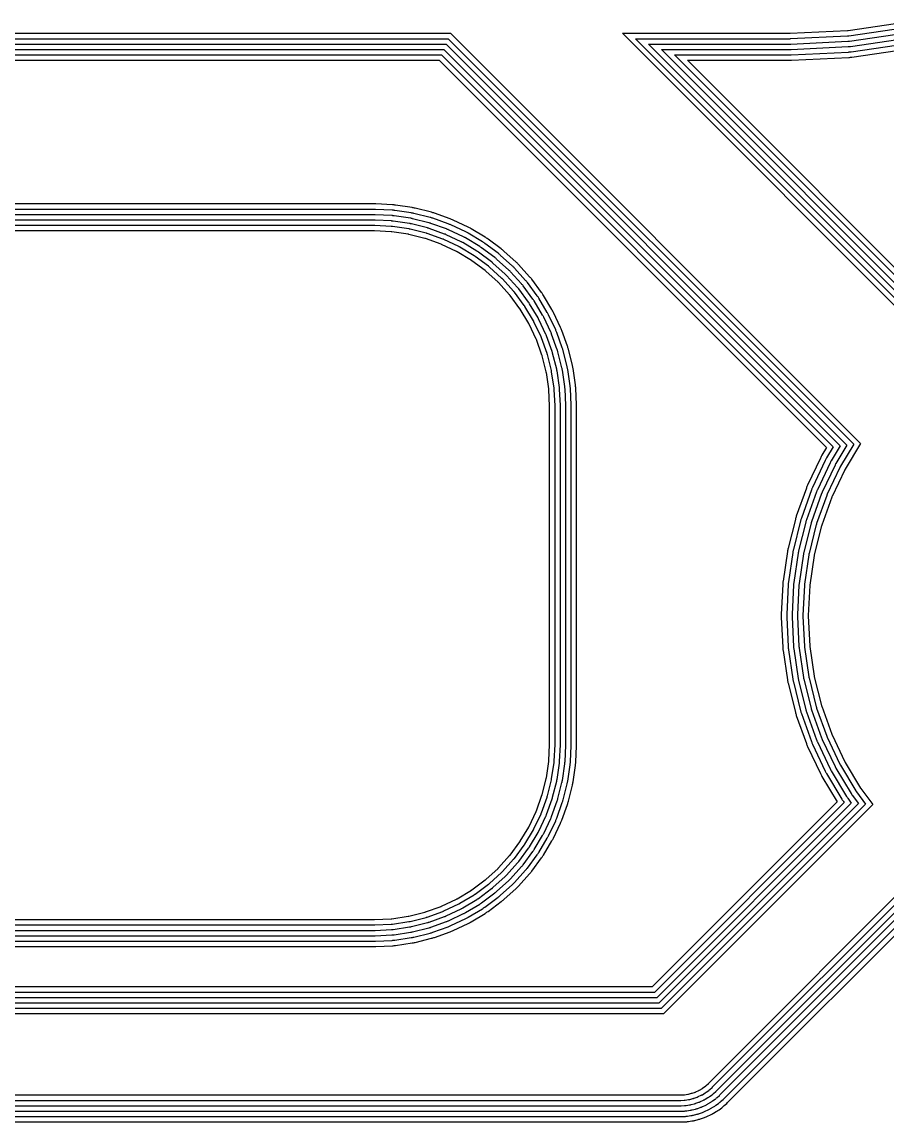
# Model space of a CAD drawing. Header units: metres. Extents: x 1.5 to 44, y 0.3 to 33.8.
# Drawn here: x 33.4 to 39.81, y 0.28 to 8.42 of the extents above; entities that cross this region are included whole.
import ezdxf

# ---------------------------------------------------------------- set-up
doc = ezdxf.new("R2010")
doc.units = ezdxf.units.M

msp = doc.modelspace()

# ---------------------------------------------------------------- linework, layer by layer
for points in [[(40.2485, 5.9382), (37.8477, 8.339), (39.089, 8.339), (39.0902, 8.339), (39.0915, 8.3391), (39.5147, 8.3599), (39.5159, 8.3599), (39.5172, 8.36), (39.5184, 8.3602), (39.5196, 8.3603), (39.9387, 8.4225)], [(29.183, 8.339), (36.5743, 8.339), (39.6118, 5.3015), (39.6113, 5.3008), (39.4978, 5.1114), (39.4972, 5.1103), (39.4966, 5.1092), (39.496, 5.1081), (39.4955, 5.107), (39.4011, 4.9074), (39.4006, 4.9063), (39.4001, 4.9052), (39.3996, 4.904), (39.3992, 4.9029), (39.3248, 4.695), (39.3244, 4.6938), (39.324, 4.6927), (39.3237, 4.6915), (39.3234, 4.6903), (39.2697, 4.4761), (39.2695, 4.4749), (39.2692, 4.4737), (39.269, 4.4725), (39.2688, 4.4713), (39.2364, 4.2529), (39.2362, 4.2517), (39.2361, 4.2505), (39.236, 4.2492), (39.2359, 4.248), (39.2251, 4.0275), (39.225, 4.0262), (39.225, 4.025), (39.225, 4.0238), (39.2251, 4.0226), (39.2359, 3.802), (39.236, 3.8008), (39.2361, 3.7996), (39.2362, 3.7984), (39.2364, 3.7971), (39.2688, 3.5787), (39.269, 3.5775), (39.2692, 3.5763), (39.2695, 3.5751), (39.2697, 3.5739), (39.3234, 3.3597), (39.3237, 3.3585), (39.324, 3.3574), (39.3244, 3.3562), (39.3248, 3.355), (39.3992, 3.1471), (39.3996, 3.146), (39.4001, 3.1448), (39.4006, 3.1437), (39.4011, 3.1426), (39.4955, 2.943), (39.496, 2.9419), (39.4966, 2.9408), (39.4972, 2.9397), (39.4978, 2.9387), (39.6113, 2.7493), (39.612, 2.7482), (39.6126, 2.7472), (39.6133, 2.7462), (39.614, 2.7452), (39.7021, 2.6265), (38.1517, 1.0761), (24.3983, 1.0761)], [(40.2547, 5.9886), (37.9443, 8.299), (39.089, 8.299), (39.0912, 8.299), (39.0934, 8.2991), (39.5167, 8.3199), (39.5189, 8.32), (39.5211, 8.3202), (39.5233, 8.3205), (39.5255, 8.3208), (39.9446, 8.383)], [(40.2609, 6.0389), (38.0408, 8.259), (39.089, 8.259), (39.0922, 8.2591), (39.0954, 8.2592), (39.5186, 8.28), (39.5218, 8.2802), (39.525, 8.2804), (39.5282, 8.2808), (39.5313, 8.2812), (39.9505, 8.3434)], [(29.183, 8.299), (36.5578, 8.299), (39.5614, 5.2953), (39.4635, 5.1319), (39.4624, 5.13), (39.4613, 5.1281), (39.4603, 5.1261), (39.4593, 5.1241), (39.3649, 4.9245), (39.364, 4.9225), (39.3631, 4.9205), (39.3623, 4.9184), (39.3615, 4.9164), (39.2872, 4.7085), (39.2864, 4.7064), (39.2858, 4.7043), (39.2852, 4.7022), (39.2846, 4.7), (39.2309, 4.4858), (39.2304, 4.4837), (39.23, 4.4815), (39.2296, 4.4794), (39.2292, 4.4772), (39.1968, 4.2588), (39.1965, 4.2566), (39.1963, 4.2544), (39.1961, 4.2522), (39.196, 4.25), (39.1851, 4.0294), (39.185, 4.0272), (39.185, 4.025), (39.185, 4.0228), (39.1851, 4.0206), (39.196, 3.8001), (39.1961, 3.7979), (39.1963, 3.7957), (39.1965, 3.7935), (39.1968, 3.7913), (39.2292, 3.5729), (39.2296, 3.5707), (39.23, 3.5685), (39.2304, 3.5663), (39.2309, 3.5642), (39.2846, 3.35), (39.2852, 3.3479), (39.2858, 3.3457), (39.2864, 3.3436), (39.2872, 3.3416), (39.3615, 3.1337), (39.3623, 3.1316), (39.3631, 3.1295), (39.364, 3.1275), (39.3649, 3.1255), (39.4593, 2.9259), (39.4603, 2.9239), (39.4613, 2.9219), (39.4624, 2.92), (39.4635, 2.9181), (39.577, 2.7287), (39.5782, 2.7268), (39.5794, 2.725), (39.5806, 2.7232), (39.5819, 2.7214), (39.6494, 2.6304), (38.1351, 1.1161), (24.4149, 1.1161)], [(29.183, 8.259), (36.5412, 8.259), (39.5111, 5.2891), (39.4292, 5.1525), (39.4276, 5.1497), (39.426, 5.1469), (39.4246, 5.1441), (39.4232, 5.1412), (39.3288, 4.9416), (39.3274, 4.9387), (39.3262, 4.9358), (39.325, 4.9328), (39.3239, 4.9298), (39.2495, 4.7219), (39.2485, 4.7189), (39.2475, 4.7159), (39.2466, 4.7128), (39.2458, 4.7097), (39.1921, 4.4956), (39.1914, 4.4924), (39.1907, 4.4893), (39.1902, 4.4862), (39.1897, 4.483), (39.1573, 4.2646), (39.1568, 4.2615), (39.1565, 4.2583), (39.1562, 4.2551), (39.156, 4.2519), (39.1452, 4.0314), (39.1451, 4.0282), (39.145, 4.025), (39.1451, 4.0218), (39.1452, 4.0186), (39.156, 3.7981), (39.1562, 3.7949), (39.1565, 3.7917), (39.1568, 3.7886), (39.1573, 3.7854), (39.1897, 3.567), (39.1902, 3.5638), (39.1907, 3.5607), (39.1914, 3.5576), (39.1921, 3.5545), (39.2458, 3.3403), (39.2466, 3.3372), (39.2475, 3.3341), (39.2485, 3.3311), (39.2495, 3.3281), (39.3239, 3.1202), (39.325, 3.1172), (39.3262, 3.1142), (39.3274, 3.1113), (39.3288, 3.1084), (39.4232, 2.9088), (39.4246, 2.9059), (39.426, 2.9031), (39.4276, 2.9003), (39.4292, 2.8975), (39.5427, 2.7081), (39.5444, 2.7054), (39.5461, 2.7028), (39.5479, 2.7001), (39.5498, 2.6975), (39.5967, 2.6343), (38.1186, 1.1561), (24.4315, 1.1561)], [(40.2671, 6.0893), (38.1374, 8.219), (39.089, 8.219), (39.0932, 8.2191), (39.0974, 8.2192), (39.5206, 8.24), (39.5248, 8.2403), (39.5289, 8.2406), (39.5331, 8.2411), (39.5372, 8.2416), (39.9564, 8.3038)], [(40.2733, 6.1397), (38.234, 8.179), (39.089, 8.179), (39.0942, 8.1791), (39.0993, 8.1793), (39.5226, 8.2001), (39.5277, 8.2004), (39.5328, 8.2008), (39.538, 8.2014), (39.5431, 8.2021), (39.9622, 8.2643)], [(29.183, 8.219), (36.5246, 8.219), (39.4607, 5.2829), (39.3949, 5.1731), (39.3928, 5.1694), (39.3908, 5.1658), (39.3888, 5.1621), (39.387, 5.1583), (39.2926, 4.9587), (39.2909, 4.9549), (39.2892, 4.9511), (39.2877, 4.9472), (39.2862, 4.9433), (39.2118, 4.7354), (39.2105, 4.7315), (39.2092, 4.7275), (39.2081, 4.7235), (39.207, 4.7195), (39.1533, 4.5053), (39.1524, 4.5012), (39.1515, 4.4971), (39.1507, 4.493), (39.1501, 4.4889), (39.1177, 4.2705), (39.1171, 4.2664), (39.1167, 4.2622), (39.1163, 4.2581), (39.1161, 4.2539), (39.1052, 4.0334), (39.1051, 4.0292), (39.105, 4.025), (39.1051, 4.0208), (39.1052, 4.0167), (39.1161, 3.7961), (39.1163, 3.792), (39.1167, 3.7878), (39.1171, 3.7837), (39.1177, 3.7795), (39.1501, 3.5611), (39.1507, 3.557), (39.1515, 3.5529), (39.1524, 3.5488), (39.1533, 3.5448), (39.207, 3.3306), (39.2081, 3.3265), (39.2092, 3.3225), (39.2105, 3.3185), (39.2118, 3.3146), (39.2862, 3.1067), (39.2877, 3.1028), (39.2892, 3.0989), (39.2909, 3.0951), (39.2926, 3.0913), (39.387, 2.8917), (39.3888, 2.8879), (39.3908, 2.8842), (39.3928, 2.8806), (39.3949, 2.877), (39.5084, 2.6876), (39.5106, 2.684), (39.5129, 2.6805), (39.5152, 2.6771), (39.5177, 2.6737), (39.544, 2.6382), (38.102, 1.1961), (24.448, 1.1961)], [(29.183, 8.179), (36.5081, 8.179), (39.4104, 5.2767), (39.3606, 5.1936), (39.358, 5.1892), (39.3555, 5.1846), (39.3531, 5.1801), (39.3509, 5.1754), (39.2564, 4.9758), (39.2543, 4.9712), (39.2523, 4.9664), (39.2504, 4.9616), (39.2486, 4.9568), (39.1742, 4.7489), (39.1725, 4.744), (39.1709, 4.7391), (39.1695, 4.7342), (39.1682, 4.7292), (39.1145, 4.515), (39.1133, 4.51), (39.1123, 4.5049), (39.1113, 4.4999), (39.1105, 4.4948), (39.0781, 4.2764), (39.0774, 4.2713), (39.0769, 4.2661), (39.0764, 4.261), (39.0761, 4.2559), (39.0653, 4.0353), (39.0651, 4.0302), (39.065, 4.025), (39.0651, 4.0199), (39.0653, 4.0147), (39.0761, 3.7942), (39.0764, 3.789), (39.0769, 3.7839), (39.0774, 3.7788), (39.0781, 3.7737), (39.1105, 3.5552), (39.1113, 3.5502), (39.1123, 3.5451), (39.1133, 3.54), (39.1145, 3.535), (39.1682, 3.3208), (39.1695, 3.3159), (39.1709, 3.3109), (39.1725, 3.306), (39.1742, 3.3011), (39.2486, 3.0932), (39.2504, 3.0884), (39.2523, 3.0836), (39.2543, 3.0789), (39.2564, 3.0742), (39.3509, 2.8746), (39.3531, 2.87), (39.3555, 2.8654), (39.358, 2.8609), (39.3606, 2.8564), (39.4741, 2.667), (39.4768, 2.6626), (39.4796, 2.6583), (39.4825, 2.6541), (39.4855, 2.6499), (39.4913, 2.6421), (38.0854, 1.2361), (24.4646, 1.2361)], [(40.2795, 6.19), (38.3305, 8.139), (39.089, 8.139), (39.0951, 8.1391), (39.1013, 8.1393), (39.5245, 8.1601), (39.5306, 8.1605), (39.5368, 8.161), (39.5429, 8.1617), (39.5489, 8.1625), (39.9681, 8.2247)], [(29.183, 8.139), (36.4915, 8.139), (39.36, 5.2705), (39.3263, 5.2142), (39.3232, 5.2089), (39.3202, 5.2035), (39.3174, 5.1981), (39.3147, 5.1925), (39.2203, 4.9929), (39.2177, 4.9874), (39.2153, 4.9817), (39.213, 4.976), (39.2109, 4.9703), (39.1365, 4.7624), (39.1345, 4.7566), (39.1327, 4.7507), (39.131, 4.7448), (39.1294, 4.7389), (39.0757, 4.5247), (39.0743, 4.5187), (39.073, 4.5127), (39.0719, 4.5067), (39.071, 4.5006), (39.0386, 4.2822), (39.0377, 4.2762), (39.0371, 4.2701), (39.0365, 4.2639), (39.0361, 4.2578), (39.0253, 4.0373), (39.0251, 4.0311), (39.025, 4.025), (39.0251, 4.0189), (39.0253, 4.0127), (39.0361, 3.7922), (39.0365, 3.7861), (39.0371, 3.78), (39.0377, 3.7739), (39.0386, 3.7678), (39.071, 3.5494), (39.0719, 3.5433), (39.073, 3.5373), (39.0743, 3.5313), (39.0757, 3.5253), (39.1294, 3.3111), (39.131, 3.3052), (39.1327, 3.2993), (39.1345, 3.2935), (39.1365, 3.2876), (39.2109, 3.0798), (39.213, 3.074), (39.2153, 3.0683), (39.2177, 3.0627), (39.2203, 3.0571), (39.3147, 2.8575), (39.3174, 2.852), (39.3202, 2.8465), (39.3232, 2.8411), (39.3263, 2.8358), (39.4395, 2.6468), (38.0689, 1.2761), (24.4812, 1.2761)], [(32.009, 1.575), (36.009, 1.575), (36.0151, 1.5751), (36.0213, 1.5753), (36.1438, 1.5813), (36.1499, 1.5817), (36.156, 1.5822), (36.1621, 1.5829), (36.1682, 1.5837), (36.2896, 1.6017), (36.2956, 1.6027), (36.3016, 1.6038), (36.3077, 1.6051), (36.3136, 1.6065), (36.4326, 1.6363), (36.4385, 1.6379), (36.4444, 1.6396), (36.4503, 1.6415), (36.4561, 1.6435), (36.5716, 1.6848), (36.5773, 1.6869), (36.583, 1.6892), (36.5887, 1.6916), (36.5943, 1.6942), (36.7051, 1.7466), (36.7107, 1.7493), (36.7161, 1.7521), (36.7215, 1.7551), (36.7268, 1.7582), (36.832, 1.8212), (36.8372, 1.8245), (36.8424, 1.8278), (36.8474, 1.8313), (36.8524, 1.8349), (36.9509, 1.9079), (36.9558, 1.9117), (36.9606, 1.9155), (36.9653, 1.9194), (36.9699, 1.9235), (37.0608, 2.0059), (37.0653, 2.0101), (37.0697, 2.0144), (37.074, 2.0187), (37.0781, 2.0232), (37.1605, 2.1141), (37.1646, 2.1187), (37.1685, 2.1234), (37.1724, 2.1282), (37.1761, 2.1331), (37.2492, 2.2316), (37.2527, 2.2366), (37.2562, 2.2417), (37.2596, 2.2468), (37.2628, 2.252), (37.3258, 2.3572), (37.3289, 2.3625), (37.3319, 2.3679), (37.3347, 2.3734), (37.3374, 2.3789), (37.3899, 2.4898), (37.3924, 2.4953), (37.3948, 2.501), (37.3971, 2.5067), (37.3992, 2.5124), (37.4406, 2.6279), (37.4426, 2.6337), (37.4444, 2.6396), (37.4461, 2.6455), (37.4477, 2.6514), (37.4775, 2.7704), (37.4789, 2.7764), (37.4802, 2.7824), (37.4813, 2.7884), (37.4823, 2.7945), (37.5003, 2.9158), (37.5011, 2.9219), (37.5018, 2.928), (37.5023, 2.9341), (37.5027, 2.9402), (37.5087, 3.0627), (37.5089, 3.0689), (37.509, 3.075), (37.509, 5.575), (37.5089, 5.5811), (37.5087, 5.5873), (37.5027, 5.7098), (37.5023, 5.7159), (37.5018, 5.722), (37.5011, 5.7281), (37.5003, 5.7342), (37.4823, 5.8556), (37.4813, 5.8616), (37.4802, 5.8676), (37.4789, 5.8737), (37.4775, 5.8796), (37.4477, 5.9986), (37.4461, 6.0045), (37.4444, 6.0104), (37.4426, 6.0163), (37.4406, 6.0221), (37.3992, 6.1376), (37.3971, 6.1433), (37.3948, 6.149), (37.3924, 6.1547), (37.3899, 6.1603), (37.3374, 6.2711), (37.3347, 6.2767), (37.3319, 6.2821), (37.3289, 6.2875), (37.3258, 6.2928), (37.2628, 6.398), (37.2596, 6.4032), (37.2562, 6.4084), (37.2527, 6.4134), (37.2492, 6.4184), (37.1761, 6.5169), (37.1724, 6.5218), (37.1685, 6.5266), (37.1646, 6.5313), (37.1605, 6.5359), (37.0781, 6.6268), (37.074, 6.6313), (37.0697, 6.6357), (37.0653, 6.64), (37.0608, 6.6441), (36.9699, 6.7265), (36.9653, 6.7306), (36.9606, 6.7345), (36.9558, 6.7384), (36.9509, 6.7421), (36.8524, 6.8152), (36.8474, 6.8187), (36.8424, 6.8222), (36.8372, 6.8256), (36.832, 6.8288), (36.7268, 6.8918), (36.7215, 6.8949), (36.7161, 6.8979), (36.7107, 6.9007), (36.7051, 6.9034), (36.5943, 6.9559), (36.5887, 6.9584), (36.583, 6.9608), (36.5773, 6.9631), (36.5716, 6.9652), (36.4561, 7.0066), (36.4503, 7.0086), (36.4444, 7.0104), (36.4385, 7.0121), (36.4326, 7.0137), (36.3136, 7.0435), (36.3077, 7.0449), (36.3016, 7.0462), (36.2956, 7.0473), (36.2896, 7.0483), (36.1682, 7.0663), (36.1621, 7.0671), (36.156, 7.0678), (36.1499, 7.0683), (36.1438, 7.0687), (36.0213, 7.0747), (36.0151, 7.0749), (36.009, 7.075), (32.009, 7.075)], [(32.009, 1.615), (36.009, 1.615), (36.0142, 1.6151), (36.0193, 1.6153), (36.1418, 1.6213), (36.147, 1.6216), (36.1521, 1.622), (36.1572, 1.6226), (36.1623, 1.6233), (36.2837, 1.6413), (36.2888, 1.6421), (36.2938, 1.6431), (36.2989, 1.6441), (36.3039, 1.6453), (36.4229, 1.6751), (36.4279, 1.6764), (36.4328, 1.6779), (36.4377, 1.6794), (36.4426, 1.6811), (36.5581, 1.7224), (36.5629, 1.7242), (36.5677, 1.7261), (36.5725, 1.7282), (36.5772, 1.7303), (36.688, 1.7828), (36.6927, 1.785), (36.6973, 1.7874), (36.7018, 1.7899), (36.7062, 1.7925), (36.8114, 1.8556), (36.8158, 1.8583), (36.8201, 1.8611), (36.8244, 1.864), (36.8286, 1.867), (36.9271, 1.9401), (36.9312, 1.9432), (36.9352, 1.9464), (36.9392, 1.9497), (36.943, 1.9531), (37.0339, 2.0355), (37.0377, 2.039), (37.0414, 2.0426), (37.045, 2.0463), (37.0485, 2.0501), (37.1309, 2.141), (37.1343, 2.1449), (37.1376, 2.1488), (37.1408, 2.1528), (37.1439, 2.1569), (37.217, 2.2555), (37.22, 2.2596), (37.223, 2.2639), (37.2258, 2.2682), (37.2285, 2.2726), (37.2915, 2.3778), (37.2941, 2.3823), (37.2966, 2.3868), (37.299, 2.3913), (37.3013, 2.396), (37.3537, 2.5069), (37.3558, 2.5116), (37.3579, 2.5163), (37.3598, 2.5211), (37.3616, 2.5259), (37.4029, 2.6414), (37.4046, 2.6463), (37.4061, 2.6512), (37.4076, 2.6561), (37.4089, 2.6611), (37.4387, 2.7801), (37.4399, 2.7851), (37.441, 2.7902), (37.4419, 2.7952), (37.4427, 2.8003), (37.4607, 2.9217), (37.4614, 2.9268), (37.462, 2.9319), (37.4624, 2.937), (37.4627, 2.9422), (37.4688, 3.0647), (37.4689, 3.0699), (37.469, 3.075), (37.469, 5.575), (37.4689, 5.5802), (37.4688, 5.5853), (37.4627, 5.7078), (37.4624, 5.713), (37.462, 5.7181), (37.4614, 5.7232), (37.4607, 5.7283), (37.4427, 5.8497), (37.4419, 5.8548), (37.441, 5.8598), (37.4399, 5.8649), (37.4387, 5.8699), (37.4089, 5.9889), (37.4076, 5.9939), (37.4061, 5.9988), (37.4046, 6.0037), (37.4029, 6.0086), (37.3616, 6.1241), (37.3598, 6.1289), (37.3579, 6.1337), (37.3558, 6.1385), (37.3537, 6.1432), (37.3013, 6.254), (37.299, 6.2587), (37.2966, 6.2633), (37.2941, 6.2678), (37.2915, 6.2722), (37.2285, 6.3774), (37.2258, 6.3818), (37.223, 6.3861), (37.22, 6.3904), (37.217, 6.3946), (37.1439, 6.4931), (37.1408, 6.4972), (37.1376, 6.5012), (37.1343, 6.5052), (37.1309, 6.509), (37.0485, 6.5999), (37.045, 6.6037), (37.0414, 6.6074), (37.0377, 6.611), (37.0339, 6.6145), (36.943, 6.6969), (36.9392, 6.7003), (36.9352, 6.7036), (36.9312, 6.7068), (36.9271, 6.7099), (36.8286, 6.783), (36.8244, 6.786), (36.8201, 6.789), (36.8158, 6.7918), (36.8114, 6.7945), (36.7062, 6.8575), (36.7018, 6.8601), (36.6973, 6.8626), (36.6927, 6.865), (36.688, 6.8673), (36.5772, 6.9197), (36.5725, 6.9218), (36.5677, 6.9239), (36.5629, 6.9258), (36.5581, 6.9276), (36.4426, 6.9689), (36.4377, 6.9706), (36.4328, 6.9721), (36.4279, 6.9736), (36.4229, 6.9749), (36.3039, 7.0047), (36.2989, 7.0059), (36.2938, 7.007), (36.2888, 7.0079), (36.2837, 7.0087), (36.1623, 7.0267), (36.1572, 7.0274), (36.1521, 7.028), (36.147, 7.0284), (36.1418, 7.0287), (36.0193, 7.0348), (36.0142, 7.0349), (36.009, 7.035), (32.009, 7.035)], [(32.009, 1.655), (36.009, 1.655), (36.0132, 1.6551), (36.0174, 1.6552), (36.1399, 1.6612), (36.144, 1.6615), (36.1482, 1.6619), (36.1523, 1.6623), (36.1565, 1.6629), (36.2778, 1.6809), (36.2819, 1.6815), (36.286, 1.6823), (36.2901, 1.6832), (36.2942, 1.6841), (36.4132, 1.7139), (36.4172, 1.715), (36.4212, 1.7162), (36.4252, 1.7174), (36.4291, 1.7188), (36.5446, 1.7601), (36.5485, 1.7616), (36.5524, 1.7631), (36.5563, 1.7647), (36.5601, 1.7665), (36.6709, 1.8189), (36.6747, 1.8208), (36.6784, 1.8227), (36.6821, 1.8247), (36.6857, 1.8268), (36.7909, 1.8899), (36.7944, 1.8921), (36.7979, 1.8943), (36.8014, 1.8967), (36.8047, 1.8991), (36.9033, 1.9722), (36.9066, 1.9747), (36.9099, 1.9773), (36.913, 1.98), (36.9162, 1.9828), (37.0071, 2.0652), (37.0101, 2.068), (37.0131, 2.0709), (37.016, 2.0739), (37.0189, 2.077), (37.1012, 2.1679), (37.104, 2.171), (37.1067, 2.1742), (37.1093, 2.1774), (37.1118, 2.1808), (37.1849, 2.2793), (37.1873, 2.2827), (37.1897, 2.2861), (37.192, 2.2896), (37.1942, 2.2932), (37.2572, 2.3984), (37.2593, 2.402), (37.2613, 2.4056), (37.2633, 2.4093), (37.2651, 2.4131), (37.3175, 2.524), (37.3193, 2.5278), (37.3209, 2.5316), (37.3225, 2.5355), (37.3239, 2.5394), (37.3653, 2.6549), (37.3666, 2.6588), (37.3679, 2.6628), (37.369, 2.6668), (37.3701, 2.6708), (37.3999, 2.7898), (37.4009, 2.7939), (37.4017, 2.798), (37.4025, 2.8021), (37.4032, 2.8062), (37.4212, 2.9275), (37.4217, 2.9317), (37.4222, 2.9358), (37.4225, 2.94), (37.4228, 2.9441), (37.4288, 3.0667), (37.429, 3.0708), (37.429, 3.075), (37.429, 5.575), (37.429, 5.5792), (37.4288, 5.5834), (37.4228, 5.7059), (37.4225, 5.71), (37.4222, 5.7142), (37.4217, 5.7183), (37.4212, 5.7225), (37.4032, 5.8438), (37.4025, 5.8479), (37.4017, 5.852), (37.4009, 5.8561), (37.3999, 5.8602), (37.3701, 5.9792), (37.369, 5.9832), (37.3679, 5.9872), (37.3666, 5.9912), (37.3653, 5.9951), (37.3239, 6.1106), (37.3225, 6.1145), (37.3209, 6.1184), (37.3193, 6.1223), (37.3175, 6.1261), (37.2651, 6.2369), (37.2633, 6.2407), (37.2613, 6.2444), (37.2593, 6.2481), (37.2572, 6.2517), (37.1942, 6.3569), (37.192, 6.3604), (37.1897, 6.3639), (37.1873, 6.3674), (37.1849, 6.3707), (37.1118, 6.4693), (37.1093, 6.4726), (37.1067, 6.4759), (37.104, 6.479), (37.1012, 6.4822), (37.0189, 6.5731), (37.016, 6.5761), (37.0131, 6.5791), (37.0101, 6.582), (37.0071, 6.5849), (36.9162, 6.6672), (36.913, 6.67), (36.9099, 6.6727), (36.9066, 6.6753), (36.9033, 6.6778), (36.8047, 6.7509), (36.8014, 6.7533), (36.7979, 6.7557), (36.7944, 6.758), (36.7909, 6.7602), (36.6857, 6.8232), (36.6821, 6.8253), (36.6784, 6.8273), (36.6747, 6.8293), (36.6709, 6.8311), (36.5601, 6.8835), (36.5563, 6.8853), (36.5524, 6.8869), (36.5485, 6.8885), (36.5446, 6.8899), (36.4291, 6.9313), (36.4252, 6.9326), (36.4212, 6.9339), (36.4172, 6.935), (36.4132, 6.9361), (36.2942, 6.9659), (36.2901, 6.9669), (36.286, 6.9677), (36.2819, 6.9685), (36.2778, 6.9692), (36.1565, 6.9872), (36.1523, 6.9877), (36.1482, 6.9882), (36.144, 6.9885), (36.1399, 6.9888), (36.0174, 6.9948), (36.0132, 6.995), (36.009, 6.995), (32.009, 6.995)], [(32.009, 1.695), (36.009, 1.695), (36.0122, 1.6951), (36.0154, 1.6952), (36.1379, 1.7012), (36.1411, 1.7014), (36.1443, 1.7017), (36.1474, 1.702), (36.1506, 1.7024), (36.272, 1.7204), (36.2751, 1.7209), (36.2782, 1.7215), (36.2814, 1.7222), (36.2845, 1.7229), (36.4035, 1.7527), (36.4065, 1.7535), (36.4096, 1.7544), (36.4126, 1.7554), (36.4157, 1.7564), (36.5312, 1.7978), (36.5342, 1.7989), (36.5371, 1.8001), (36.54, 1.8013), (36.5429, 1.8026), (36.6538, 1.8551), (36.6567, 1.8565), (36.6595, 1.858), (36.6623, 1.8595), (36.6651, 1.8611), (36.7703, 1.9242), (36.773, 1.9258), (36.7757, 1.9276), (36.7783, 1.9294), (36.7809, 1.9313), (36.8794, 2.0043), (36.882, 2.0063), (36.8845, 2.0083), (36.8869, 2.0103), (36.8893, 2.0124), (36.9802, 2.0948), (36.9825, 2.097), (36.9848, 2.0992), (36.987, 2.1015), (36.9892, 2.1038), (37.0716, 2.1947), (37.0737, 2.1971), (37.0758, 2.1995), (37.0778, 2.202), (37.0797, 2.2046), (37.1528, 2.3031), (37.1546, 2.3057), (37.1564, 2.3083), (37.1582, 2.311), (37.1599, 2.3137), (37.2229, 2.4189), (37.2245, 2.4217), (37.2261, 2.4245), (37.2275, 2.4273), (37.2289, 2.4302), (37.2814, 2.5411), (37.2827, 2.544), (37.284, 2.5469), (37.2852, 2.5499), (37.2863, 2.5529), (37.3276, 2.6684), (37.3286, 2.6714), (37.3296, 2.6744), (37.3305, 2.6775), (37.3313, 2.6806), (37.3611, 2.7996), (37.3618, 2.8027), (37.3625, 2.8058), (37.3631, 2.8089), (37.3636, 2.8121), (37.3816, 2.9334), (37.382, 2.9366), (37.3824, 2.9397), (37.3826, 2.9429), (37.3828, 2.9461), (37.3889, 3.0686), (37.389, 3.0718), (37.389, 3.075), (37.389, 5.575), (37.389, 5.5782), (37.3889, 5.5814), (37.3828, 5.7039), (37.3826, 5.7071), (37.3824, 5.7103), (37.382, 5.7134), (37.3816, 5.7166), (37.3636, 5.838), (37.3631, 5.8411), (37.3625, 5.8442), (37.3618, 5.8474), (37.3611, 5.8505), (37.3313, 5.9695), (37.3305, 5.9725), (37.3296, 5.9756), (37.3286, 5.9786), (37.3276, 5.9817), (37.2863, 6.0972), (37.2852, 6.1002), (37.284, 6.1031), (37.2827, 6.106), (37.2814, 6.1089), (37.2289, 6.2198), (37.2275, 6.2227), (37.2261, 6.2255), (37.2245, 6.2283), (37.2229, 6.2311), (37.1599, 6.3363), (37.1582, 6.339), (37.1564, 6.3417), (37.1546, 6.3443), (37.1528, 6.3469), (37.0797, 6.4454), (37.0778, 6.448), (37.0758, 6.4505), (37.0737, 6.4529), (37.0716, 6.4553), (36.9892, 6.5462), (36.987, 6.5485), (36.9848, 6.5508), (36.9825, 6.553), (36.9802, 6.5552), (36.8893, 6.6376), (36.8869, 6.6397), (36.8845, 6.6418), (36.882, 6.6438), (36.8794, 6.6457), (36.7809, 6.7188), (36.7783, 6.7206), (36.7757, 6.7224), (36.773, 6.7242), (36.7703, 6.7259), (36.6651, 6.7889), (36.6623, 6.7905), (36.6595, 6.7921), (36.6567, 6.7935), (36.6538, 6.7949), (36.5429, 6.8474), (36.54, 6.8487), (36.5371, 6.85), (36.5342, 6.8512), (36.5312, 6.8523), (36.4157, 6.8936), (36.4126, 6.8946), (36.4096, 6.8956), (36.4065, 6.8965), (36.4035, 6.8973), (36.2845, 6.9271), (36.2814, 6.9278), (36.2782, 6.9285), (36.2751, 6.9291), (36.272, 6.9296), (36.1506, 6.9476), (36.1474, 6.948), (36.1443, 6.9484), (36.1411, 6.9486), (36.1379, 6.9488), (36.0154, 6.9549), (36.0122, 6.955), (36.009, 6.955), (32.009, 6.955)], [(32.009, 1.735), (36.009, 1.735), (36.0112, 1.735), (36.0134, 1.7351), (36.1359, 1.7411), (36.1382, 1.7413), (36.1404, 1.7415), (36.1426, 1.7417), (36.1447, 1.742), (36.2661, 1.76), (36.2683, 1.7604), (36.2704, 1.7608), (36.2726, 1.7612), (36.2747, 1.7617), (36.3937, 1.7915), (36.3959, 1.7921), (36.398, 1.7927), (36.4001, 1.7934), (36.4022, 1.7941), (36.5177, 1.8354), (36.5198, 1.8362), (36.5218, 1.837), (36.5238, 1.8379), (36.5258, 1.8388), (36.6367, 1.8913), (36.6387, 1.8922), (36.6407, 1.8932), (36.6426, 1.8943), (36.6445, 1.8954), (36.7497, 1.9585), (36.7516, 1.9596), (36.7535, 1.9608), (36.7553, 1.9621), (36.7571, 1.9634), (36.8556, 2.0365), (36.8574, 2.0378), (36.8591, 2.0392), (36.8608, 2.0406), (36.8624, 2.0421), (36.9533, 2.1244), (36.955, 2.1259), (36.9565, 2.1275), (36.9581, 2.1291), (36.9596, 2.1307), (37.042, 2.2216), (37.0434, 2.2232), (37.0448, 2.2249), (37.0462, 2.2267), (37.0476, 2.2284), (37.1206, 2.3269), (37.1219, 2.3287), (37.1232, 2.3305), (37.1244, 2.3324), (37.1255, 2.3343), (37.1886, 2.4395), (37.1897, 2.4414), (37.1908, 2.4433), (37.1918, 2.4453), (37.1928, 2.4473), (37.2452, 2.5582), (37.2461, 2.5602), (37.247, 2.5622), (37.2478, 2.5643), (37.2486, 2.5663), (37.2899, 2.6818), (37.2906, 2.6839), (37.2913, 2.686), (37.2919, 2.6882), (37.2925, 2.6903), (37.3223, 2.8093), (37.3228, 2.8114), (37.3233, 2.8136), (37.3237, 2.8158), (37.324, 2.8179), (37.342, 2.9393), (37.3423, 2.9415), (37.3426, 2.9437), (37.3427, 2.9459), (37.3429, 2.9481), (37.3489, 3.0706), (37.349, 3.0728), (37.349, 3.075), (37.349, 5.575), (37.349, 5.5772), (37.3489, 5.5794), (37.3429, 5.7019), (37.3427, 5.7042), (37.3426, 5.7064), (37.3423, 5.7086), (37.342, 5.7107), (37.324, 5.8321), (37.3237, 5.8343), (37.3233, 5.8364), (37.3228, 5.8386), (37.3223, 5.8407), (37.2925, 5.9597), (37.2919, 5.9619), (37.2913, 5.964), (37.2906, 5.9661), (37.2899, 5.9682), (37.2486, 6.0837), (37.2478, 6.0858), (37.247, 6.0878), (37.2461, 6.0898), (37.2452, 6.0918), (37.1928, 6.2027), (37.1918, 6.2047), (37.1908, 6.2067), (37.1897, 6.2086), (37.1886, 6.2105), (37.1255, 6.3157), (37.1244, 6.3176), (37.1232, 6.3195), (37.1219, 6.3213), (37.1206, 6.3231), (37.0476, 6.4216), (37.0462, 6.4234), (37.0448, 6.4251), (37.0434, 6.4268), (37.042, 6.4284), (36.9596, 6.5193), (36.9581, 6.521), (36.9565, 6.5225), (36.955, 6.5241), (36.9533, 6.5256), (36.8624, 6.608), (36.8608, 6.6094), (36.8591, 6.6108), (36.8574, 6.6122), (36.8556, 6.6136), (36.7571, 6.6866), (36.7553, 6.6879), (36.7535, 6.6892), (36.7516, 6.6904), (36.7497, 6.6915), (36.6445, 6.7546), (36.6426, 6.7557), (36.6407, 6.7568), (36.6387, 6.7578), (36.6367, 6.7588), (36.5258, 6.8112), (36.5238, 6.8121), (36.5218, 6.813), (36.5198, 6.8138), (36.5177, 6.8146), (36.4022, 6.8559), (36.4001, 6.8566), (36.398, 6.8573), (36.3959, 6.8579), (36.3937, 6.8585), (36.2747, 6.8883), (36.2726, 6.8888), (36.2704, 6.8893), (36.2683, 6.8897), (36.2661, 6.89), (36.1447, 6.908), (36.1426, 6.9083), (36.1404, 6.9086), (36.1382, 6.9087), (36.1359, 6.9089), (36.0134, 6.9149), (36.0112, 6.915), (36.009, 6.915), (32.009, 6.915)], [(32.009, 1.775), (36.009, 1.775), (36.0102, 1.775), (36.0115, 1.7751), (36.134, 1.7811), (36.1352, 1.7812), (36.1364, 1.7813), (36.1377, 1.7814), (36.1389, 1.7816), (36.2602, 1.7996), (36.2614, 1.7998), (36.2626, 1.8), (36.2638, 1.8002), (36.265, 1.8005), (36.384, 1.8303), (36.3852, 1.8306), (36.3864, 1.831), (36.3876, 1.8314), (36.3887, 1.8318), (36.5042, 1.8731), (36.5054, 1.8735), (36.5065, 1.874), (36.5076, 1.8745), (36.5087, 1.875), (36.6196, 1.9274), (36.6207, 1.9279), (36.6218, 1.9285), (36.6229, 1.9291), (36.624, 1.9297), (36.7292, 1.9928), (36.7302, 1.9934), (36.7313, 1.9941), (36.7323, 1.9948), (36.7333, 1.9955), (36.8318, 2.0686), (36.8328, 2.0693), (36.8337, 2.0701), (36.8347, 2.0709), (36.8356, 2.0717), (36.9265, 2.1541), (36.9274, 2.1549), (36.9283, 2.1558), (36.9291, 2.1567), (36.9299, 2.1576), (37.0123, 2.2484), (37.0131, 2.2494), (37.0139, 2.2503), (37.0147, 2.2513), (37.0154, 2.2522), (37.0885, 2.3508), (37.0892, 2.3518), (37.0899, 2.3528), (37.0906, 2.3538), (37.0912, 2.3548), (37.1543, 2.4601), (37.1549, 2.4611), (37.1555, 2.4622), (37.1561, 2.4633), (37.1566, 2.4644), (37.2091, 2.5753), (37.2096, 2.5764), (37.2101, 2.5775), (37.2105, 2.5787), (37.2109, 2.5798), (37.2523, 2.6953), (37.2527, 2.6965), (37.253, 2.6976), (37.2534, 2.6988), (37.2537, 2.7), (37.2835, 2.819), (37.2838, 2.8202), (37.284, 2.8214), (37.2843, 2.8226), (37.2845, 2.8238), (37.3025, 2.9452), (37.3026, 2.9464), (37.3028, 2.9476), (37.3029, 2.9488), (37.3029, 2.95), (37.309, 3.0726), (37.309, 3.0738), (37.309, 3.075), (37.309, 5.575), (37.309, 5.5762), (37.309, 5.5775), (37.3029, 5.7), (37.3029, 5.7012), (37.3028, 5.7024), (37.3026, 5.7037), (37.3025, 5.7049), (37.2845, 5.8262), (37.2843, 5.8274), (37.284, 5.8286), (37.2838, 5.8298), (37.2835, 5.831), (37.2537, 5.95), (37.2534, 5.9512), (37.253, 5.9524), (37.2527, 5.9536), (37.2523, 5.9547), (37.2109, 6.0702), (37.2105, 6.0714), (37.2101, 6.0725), (37.2096, 6.0736), (37.2091, 6.0747), (37.1566, 6.1856), (37.1561, 6.1867), (37.1555, 6.1878), (37.1549, 6.1889), (37.1543, 6.19), (37.0912, 6.2952), (37.0906, 6.2962), (37.0899, 6.2973), (37.0892, 6.2983), (37.0885, 6.2993), (37.0154, 6.3978), (37.0147, 6.3988), (37.0139, 6.3997), (37.0131, 6.4007), (37.0123, 6.4016), (36.9299, 6.4925), (36.9291, 6.4934), (36.9283, 6.4943), (36.9274, 6.4951), (36.9265, 6.4959), (36.8356, 6.5783), (36.8347, 6.5791), (36.8337, 6.5799), (36.8328, 6.5807), (36.8318, 6.5814), (36.7333, 6.6545), (36.7323, 6.6552), (36.7313, 6.6559), (36.7302, 6.6566), (36.7292, 6.6572), (36.624, 6.7203), (36.6229, 6.7209), (36.6218, 6.7215), (36.6207, 6.7221), (36.6196, 6.7226), (36.5087, 6.7751), (36.5076, 6.7756), (36.5065, 6.7761), (36.5054, 6.7765), (36.5042, 6.7769), (36.3887, 6.8183), (36.3876, 6.8187), (36.3864, 6.819), (36.3852, 6.8194), (36.384, 6.8197), (36.265, 6.8495), (36.2638, 6.8498), (36.2626, 6.85), (36.2614, 6.8503), (36.2602, 6.8505), (36.1389, 6.8685), (36.1377, 6.8686), (36.1364, 6.8688), (36.1352, 6.8689), (36.134, 6.8689), (36.0115, 6.875), (36.0102, 6.875), (36.009, 6.875), (32.009, 6.875)], [(24.274, 0.4759), (38.276, 0.4759), (38.2772, 0.4759), (38.2785, 0.4759), (38.303, 0.4772), (38.3042, 0.4772), (38.3054, 0.4773), (38.3066, 0.4775), (38.3079, 0.4776), (38.3321, 0.4812), (38.3334, 0.4814), (38.3346, 0.4817), (38.3358, 0.4819), (38.337, 0.4822), (38.3608, 0.4882), (38.362, 0.4885), (38.3631, 0.4888), (38.3643, 0.4892), (38.3655, 0.4896), (38.3886, 0.4978), (38.3897, 0.4983), (38.3909, 0.4987), (38.392, 0.4992), (38.3931, 0.4997), (38.4153, 0.5102), (38.4164, 0.5108), (38.4175, 0.5113), (38.4186, 0.5119), (38.4196, 0.5125), (38.4407, 0.5252), (38.4417, 0.5258), (38.4428, 0.5265), (38.4438, 0.5272), (38.4448, 0.5279), (38.4645, 0.5425), (38.4655, 0.5432), (38.4664, 0.544), (38.4673, 0.5448), (38.4683, 0.5456), (38.4865, 0.5621), (38.4876, 0.5631), (38.4882, 0.5638), (38.4882, 0.5638), (40.1265, 2.2021)], [(24.274, 0.4359), (38.276, 0.4359), (38.2782, 0.4359), (38.2804, 0.436), (38.3049, 0.4372), (38.3071, 0.4373), (38.3094, 0.4375), (38.3115, 0.4378), (38.3137, 0.4381), (38.338, 0.4417), (38.3402, 0.442), (38.3424, 0.4424), (38.3445, 0.4429), (38.3467, 0.4434), (38.3705, 0.4494), (38.3726, 0.4499), (38.3747, 0.4505), (38.3769, 0.4512), (38.3789, 0.4519), (38.4021, 0.4602), (38.4041, 0.461), (38.4062, 0.4618), (38.4082, 0.4626), (38.4102, 0.4636), (38.4324, 0.4741), (38.4344, 0.475), (38.4363, 0.476), (38.4383, 0.4771), (38.4402, 0.4782), (38.4612, 0.4908), (38.4631, 0.492), (38.465, 0.4932), (38.4668, 0.4945), (38.4686, 0.4958), (38.4883, 0.5104), (38.4901, 0.5117), (38.4918, 0.5131), (38.4935, 0.5145), (38.4951, 0.516), (38.5133, 0.5325), (38.5153, 0.5343), (38.5165, 0.5355), (38.5165, 0.5355), (40.1304, 2.1494)], [(24.274, 0.3959), (38.276, 0.3959), (38.2792, 0.3959), (38.2824, 0.396), (38.3069, 0.3972), (38.3101, 0.3974), (38.3133, 0.3977), (38.3164, 0.3981), (38.3196, 0.3985), (38.3439, 0.4021), (38.347, 0.4026), (38.3502, 0.4032), (38.3533, 0.4039), (38.3564, 0.4046), (38.3802, 0.4106), (38.3833, 0.4114), (38.3864, 0.4123), (38.3894, 0.4132), (38.3924, 0.4143), (38.4155, 0.4225), (38.4185, 0.4236), (38.4215, 0.4248), (38.4244, 0.4261), (38.4273, 0.4274), (38.4495, 0.4379), (38.4524, 0.4393), (38.4552, 0.4408), (38.458, 0.4423), (38.4608, 0.4439), (38.4818, 0.4565), (38.4845, 0.4582), (38.4872, 0.46), (38.4898, 0.4618), (38.4924, 0.4636), (38.5121, 0.4782), (38.5147, 0.4802), (38.5172, 0.4822), (38.5196, 0.4842), (38.522, 0.4863), (38.5402, 0.5028), (38.5431, 0.5055), (38.5448, 0.5072), (38.5448, 0.5072), (40.1343, 2.0967)], [(24.274, 0.3559), (38.276, 0.3559), (38.2802, 0.3559), (38.2844, 0.3561), (38.3089, 0.3573), (38.313, 0.3576), (38.3172, 0.3579), (38.3213, 0.3584), (38.3255, 0.3589), (38.3498, 0.3625), (38.3539, 0.3632), (38.358, 0.364), (38.3621, 0.3648), (38.3661, 0.3658), (38.3899, 0.3718), (38.394, 0.3728), (38.398, 0.374), (38.4019, 0.3752), (38.4059, 0.3766), (38.429, 0.3849), (38.4329, 0.3863), (38.4368, 0.3879), (38.4406, 0.3895), (38.4444, 0.3912), (38.4666, 0.4017), (38.4704, 0.4036), (38.4741, 0.4055), (38.4777, 0.4075), (38.4813, 0.4096), (38.5024, 0.4222), (38.5059, 0.4244), (38.5094, 0.4267), (38.5129, 0.4291), (38.5162, 0.4315), (38.536, 0.4461), (38.5393, 0.4486), (38.5425, 0.4513), (38.5457, 0.4539), (38.5489, 0.4567), (38.567, 0.4732), (38.5708, 0.4767), (38.5731, 0.479), (38.5731, 0.4789), (40.1382, 2.044)], [(24.274, 0.3159), (38.276, 0.3159), (38.2812, 0.316), (38.2863, 0.3161), (38.3108, 0.3173), (38.316, 0.3177), (38.3211, 0.3181), (38.3262, 0.3187), (38.3313, 0.3194), (38.3556, 0.323), (38.3607, 0.3238), (38.3658, 0.3247), (38.3708, 0.3258), (38.3758, 0.327), (38.3996, 0.333), (38.4046, 0.3343), (38.4096, 0.3357), (38.4145, 0.3373), (38.4194, 0.3389), (38.4425, 0.3472), (38.4473, 0.349), (38.4521, 0.3509), (38.4568, 0.3529), (38.4615, 0.3551), (38.4837, 0.3656), (38.4883, 0.3678), (38.4929, 0.3702), (38.4974, 0.3727), (38.5019, 0.3753), (38.5229, 0.3879), (38.5273, 0.3906), (38.5316, 0.3934), (38.5359, 0.3963), (38.5401, 0.3994), (38.5598, 0.414), (38.5639, 0.4171), (38.5679, 0.4203), (38.5719, 0.4236), (38.5757, 0.4271), (38.5939, 0.4435), (38.5986, 0.4479), (38.6014, 0.4507), (38.6014, 0.4507), (40.1421, 1.9913)], [(24.274, 0.2759), (38.276, 0.2759), (38.2821, 0.276), (38.2883, 0.2762), (38.3128, 0.2774), (38.3189, 0.2778), (38.325, 0.2783), (38.3311, 0.279), (38.3372, 0.2798), (38.3615, 0.2834), (38.3675, 0.2844), (38.3736, 0.2855), (38.3796, 0.2868), (38.3856, 0.2882), (38.4094, 0.2941), (38.4153, 0.2957), (38.4212, 0.2974), (38.427, 0.2993), (38.4328, 0.3013), (38.456, 0.3095), (38.4617, 0.3117), (38.4674, 0.314), (38.473, 0.3164), (38.4786, 0.3189), (38.5008, 0.3294), (38.5063, 0.3321), (38.5118, 0.3349), (38.5171, 0.3379), (38.5224, 0.341), (38.5435, 0.3536), (38.5487, 0.3568), (38.5539, 0.3602), (38.5589, 0.3636), (38.5639, 0.3672), (38.5836, 0.3819), (38.5885, 0.3856), (38.5933, 0.3894), (38.598, 0.3934), (38.6026, 0.3974), (38.6208, 0.4139), (38.6263, 0.4191), (38.6296, 0.4224), (38.6297, 0.4224), (40.1468, 1.9395)]]:
    msp.add_lwpolyline(points)

doc.saveas('drawing.dxf')
